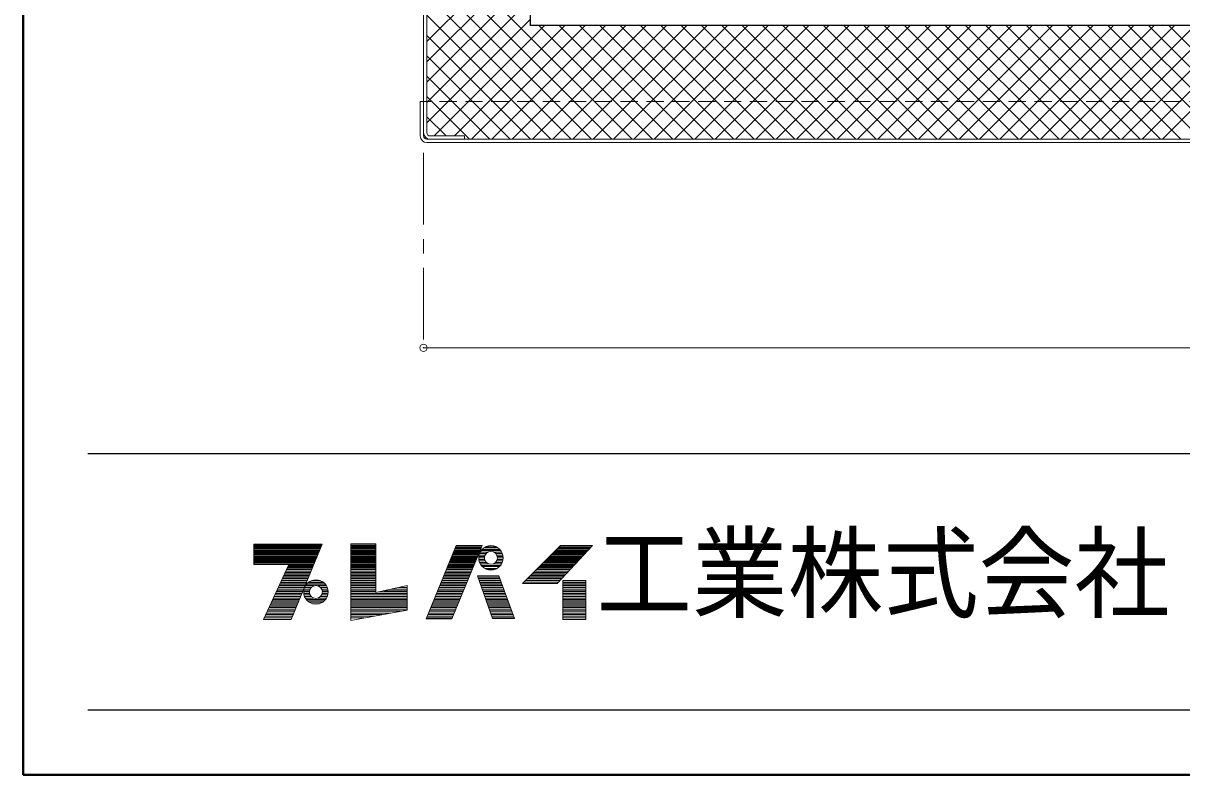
# Model space of a CAD drawing. Units: millimetres at full size, sheet at 1:7; details may follow other scales. Extents: x -1480 to 1355, y -979 to 988.
# Drawn here: x -1480 to -915, y -979 to -613 of the extents above; entities that cross this region are included whole.
import ezdxf
from ezdxf.enums import TextEntityAlignment as Align

# ---------------------------------------------------------------- set-up
doc = ezdxf.new("R2010")
doc.units = ezdxf.units.MM
doc.header["$LTSCALE"] = 7
doc.header["$PDMODE"] = 32
doc.header["$PDSIZE"] = 3.5
doc.linetypes.add('CHAIN1', pattern=[8, 5, -1, 1, -1])
doc.linetypes.add('DASHED1', pattern=[1.8, 1.2, -0.6])
doc.layers.add('0-0_ﾚｲﾔ1', color=4, linetype='Continuous', lineweight=9)
doc.styles.add('ＭＳ ゴシック', font='')
doc.styles.get('ＭＳ ゴシック').set_extended_font_data('MS Gothic')

msp = doc.modelspace()

# ---------------------------------------------------------------- linework, layer by layer
at = {"layer": '0-0_ﾚｲﾔ1', "color": 1, "lineweight": 40}
for p, q in [((-1479.745, -979.045), (-1479.745, 987.955)), ((1355.255, -979.045), (-1479.745, -979.045))]:
    msp.add_line(p, q, dxfattribs=at)
at = {"layer": '0-0_ﾚｲﾔ1', "color": 7, "lineweight": 18}
for p, q in [((-1284.745, -667.845), (-1284.745, -167.245)), ((-1283.145, -666.245), (-1283.145, -167.245)), ((-1284.745, -651.045), (-1286.345, -651.045)), ((-1286.345, -667.845), (-1286.345, -651.045)), ((-1283.145, -669.445), (-476.345, -669.445)), ((-1283.145, -671.045), (-476.345, -671.045)), ((-1281.545, -667.845), (-1264.745, -667.845)), ((-1264.745, -667.845), (-1264.745, -669.445)), ((-1367.445, -867.185), (-1334.259, -867.185)), ((-1367.445, -867.479), (-1334.38, -867.479)), ((-1367.445, -867.92), (-1334.563, -867.92)), ((-1367.445, -868.361), (-1334.745, -868.361)), ((-1367.445, -868.802), (-1334.928, -868.802)), ((-1349.217, -903.347), (-1334.076, -866.744)), ((-1320.111, -866.597), (-1320.111, -903.788)), ((-1307.91, -866.597), (-1320.111, -866.597)), ((-1320.111, -867.185), (-1307.91, -867.185)), ((-1320.111, -867.479), (-1307.91, -867.479)), ((-1320.111, -867.92), (-1307.91, -867.92)), ((-1320.111, -868.361), (-1307.91, -868.361)), ((-1320.111, -868.802), (-1307.91, -868.802)), ((-1268.808, -867.332), (-1283.508, -903.053)), ((-1271.013, -903.053), (-1256.166, -867.332)), ((-1269.413, -868.802), (-1256.777, -868.802)), ((-1269.232, -868.361), (-1256.607, -868.361)), ((-1269.05, -867.92), (-1256.411, -867.92)), ((-1268.808, -867.332), (-1256.166, -867.332)), ((-1255.349, -868.508), (-1248.458, -868.508)), ((-1254.316, -867.92), (-1249.491, -867.92)), ((-1219.563, -885.854), (-1202.364, -867.332)), ((-1219.416, -868.802), (-1203.729, -868.802)), ((-1218.975, -868.361), (-1203.32, -868.361)), ((-1218.534, -867.92), (-1202.91, -867.92)), ((-1367.445, -869.39), (-1335.171, -869.39)), ((-1335.353, -869.831), (-1367.445, -869.831)), ((-1367.445, -870.272), (-1335.536, -870.272)), ((-1367.445, -870.713), (-1335.718, -870.713)), ((-1367.445, -871.154), (-1335.9, -871.154)), ((-1367.445, -871.595), (-1336.083, -871.595)), ((-1367.445, -871.889), (-1336.205, -871.889)), ((-1367.445, -872.477), (-1336.448, -872.477)), ((-1367.445, -872.918), (-1336.63, -872.918)), ((-1367.445, -873.359), (-1336.813, -873.359)), ((-1367.445, -873.8), (-1336.995, -873.8)), ((-1367.445, -874.241), (-1337.177, -874.241)), ((-1367.445, -874.682), (-1337.36, -874.682)), ((-1320.111, -869.39), (-1307.91, -869.39)), ((-1320.111, -869.831), (-1307.91, -869.831)), ((-1320.111, -870.272), (-1307.91, -870.272)), ((-1320.111, -870.713), (-1307.91, -870.713)), ((-1320.111, -871.154), (-1307.91, -871.154)), ((-1320.111, -871.595), (-1307.91, -871.595)), ((-1320.111, -871.889), (-1307.91, -871.889)), ((-1320.111, -872.477), (-1307.91, -872.477)), ((-1320.111, -872.918), (-1307.91, -872.918)), ((-1320.111, -873.359), (-1307.91, -873.359)), ((-1320.111, -873.8), (-1307.91, -873.8)), ((-1320.111, -874.241), (-1307.91, -874.241)), ((-1320.111, -874.682), (-1307.91, -874.682)), ((-1271.833, -874.682), (-1259.221, -874.682)), ((-1271.651, -874.241), (-1259.038, -874.241)), ((-1271.454, -873.8), (-1258.855, -873.8)), ((-1271.289, -873.359), (-1258.671, -873.359)), ((-1271.107, -872.918), (-1258.488, -872.918)), ((-1270.926, -872.477), (-1258.305, -872.477)), ((-1270.684, -871.889), (-1258.06, -871.889)), ((-1270.563, -871.595), (-1257.938, -871.595)), ((-1270.381, -871.154), (-1257.755, -871.154)), ((-1270.2, -870.713), (-1257.572, -870.713)), ((-1270.018, -870.272), (-1257.388, -870.272)), ((-1269.837, -869.831), (-1257.205, -869.831)), ((-1269.655, -869.39), (-1257.022, -869.39)), ((-1257.853, -873.359), (-1255.053, -873.359)), ((-1257.824, -872.771), (-1254.998, -872.771)), ((-1257.808, -874.094), (-1254.966, -874.094)), ((-1257.704, -872.036), (-1254.762, -872.036)), ((-1257.43, -871.154), (-1254.153, -871.154)), ((-1257.157, -870.566), (-1253.36, -870.566)), ((-1256.694, -869.831), (-1247.112, -869.831)), ((-1256.2, -869.243), (-1247.607, -869.243)), ((-1246.65, -870.566), (-1250.447, -870.566)), ((-1246.377, -871.154), (-1249.654, -871.154)), ((-1246.102, -872.036), (-1249.045, -872.036)), ((-1245.999, -874.094), (-1248.84, -874.094)), ((-1245.982, -872.771), (-1248.809, -872.771)), ((-1248.753, -873.359), (-1245.953, -873.359)), ((-1225.296, -874.682), (-1209.189, -874.682)), ((-1224.855, -874.241), (-1208.78, -874.241)), ((-1224.414, -873.8), (-1208.37, -873.8)), ((-1223.973, -873.359), (-1207.961, -873.359)), ((-1223.532, -872.918), (-1207.509, -872.918)), ((-1223.091, -872.477), (-1207.142, -872.477)), ((-1222.503, -871.889), (-1206.596, -871.889)), ((-1222.209, -871.595), (-1206.323, -871.595)), ((-1221.768, -871.154), (-1205.913, -871.154)), ((-1221.327, -870.713), (-1205.504, -870.713)), ((-1220.886, -870.272), (-1205.094, -870.272)), ((-1220.445, -869.831), (-1204.685, -869.831)), ((-1220.004, -869.39), (-1204.275, -869.39)), ((-1367.445, -875.123), (-1337.542, -875.123)), ((-1367.445, -875.564), (-1337.725, -875.564)), ((-1367.445, -876.005), (-1337.907, -876.005)), ((-1350.393, -876.593), (-1367.445, -876.593)), ((-1362.741, -903.347), (-1350.393, -876.593)), ((-1352.157, -880.415), (-1339.731, -880.415)), ((-1339.488, -879.827), (-1351.886, -879.827)), ((-1339.184, -879.092), (-1351.547, -879.092)), ((-1339.002, -878.651), (-1351.343, -878.651)), ((-1338.758, -878.063), (-1351.072, -878.063)), ((-1338.576, -877.622), (-1350.868, -877.622)), ((-1338.333, -877.034), (-1350.597, -877.034)), ((-1338.15, -876.593), (-1350.393, -876.593)), ((-1320.111, -875.123), (-1307.91, -875.123)), ((-1320.111, -875.564), (-1307.91, -875.564)), ((-1320.111, -876.005), (-1307.91, -876.005)), ((-1320.111, -876.593), (-1307.91, -876.593)), ((-1320.111, -877.034), (-1307.91, -877.034)), ((-1320.111, -877.622), (-1307.91, -877.622)), ((-1320.111, -878.063), (-1307.91, -878.063)), ((-1320.111, -878.651), (-1307.91, -878.651)), ((-1320.111, -879.092), (-1307.91, -879.092)), ((-1320.111, -879.827), (-1307.91, -879.827)), ((-1320.111, -880.415), (-1307.91, -880.415)), ((-1274.192, -880.415), (-1261.604, -880.415)), ((-1273.95, -879.827), (-1261.36, -879.827)), ((-1273.648, -879.092), (-1261.054, -879.092)), ((-1273.466, -878.651), (-1260.871, -878.651)), ((-1273.224, -878.063), (-1260.626, -878.063)), ((-1273.043, -877.622), (-1260.443, -877.622)), ((-1272.801, -877.034), (-1260.199, -877.034)), ((-1272.619, -876.593), (-1260.015, -876.593)), ((-1272.377, -876.005), (-1259.771, -876.005)), ((-1272.196, -875.564), (-1259.588, -875.564)), ((-1272.014, -875.123), (-1259.404, -875.123)), ((-1257.669, -874.829), (-1254.689, -874.829)), ((-1257.43, -875.564), (-1254.153, -875.564)), ((-1257.076, -876.299), (-1253.034, -876.299)), ((-1256.583, -877.034), (-1247.224, -877.034)), ((-1256.054, -877.622), (-1247.752, -877.622)), ((-1254.892, -878.504), (-1248.915, -878.504)), ((-1253.496, -879.092), (-1250.311, -879.092)), ((-1246.73, -876.299), (-1250.772, -876.299)), ((-1246.377, -875.564), (-1249.654, -875.564)), ((-1246.138, -874.829), (-1249.117, -874.829)), ((-1231.029, -880.415), (-1214.513, -880.415)), ((-1230.441, -879.827), (-1213.967, -879.827)), ((-1229.706, -879.092), (-1213.284, -879.092)), ((-1229.265, -878.651), (-1212.875, -878.651)), ((-1228.677, -878.063), (-1212.329, -878.063)), ((-1228.236, -877.622), (-1211.919, -877.622)), ((-1227.648, -877.034), (-1211.373, -877.034)), ((-1227.207, -876.593), (-1210.964, -876.593)), ((-1226.619, -876.005), (-1210.418, -876.005)), ((-1226.178, -875.564), (-1210.008, -875.564)), ((-1225.737, -875.123), (-1209.599, -875.123)), ((-1341.92, -885.707), (-1354.6, -885.707)), ((-1354.328, -885.119), (-1341.677, -885.119)), ((-1341.373, -884.384), (-1353.989, -884.384)), ((-1341.069, -883.649), (-1353.65, -883.649)), ((-1340.826, -883.061), (-1353.378, -883.061)), ((-1353.039, -882.326), (-1340.522, -882.326)), ((-1340.279, -881.738), (-1352.768, -881.738)), ((-1340.035, -881.15), (-1352.451, -881.15)), ((-1341.314, -885.707), (-1333.012, -885.707)), ((-1340.609, -885.119), (-1333.718, -885.119)), ((-1339.212, -884.384), (-1335.114, -884.384)), ((-1320.111, -881.15), (-1307.91, -881.15)), ((-1320.111, -881.738), (-1307.91, -881.738)), ((-1320.111, -882.326), (-1307.91, -882.326)), ((-1320.111, -883.061), (-1307.91, -883.061)), ((-1320.111, -883.649), (-1307.91, -883.649)), ((-1320.111, -884.384), (-1307.91, -884.384)), ((-1320.111, -885.119), (-1307.91, -885.119)), ((-1320.111, -885.707), (-1307.91, -885.707)), ((-1276.37, -885.707), (-1263.804, -885.707)), ((-1276.128, -885.119), (-1263.559, -885.119)), ((-1275.826, -884.384), (-1263.254, -884.384)), ((-1275.523, -883.649), (-1262.948, -883.649)), ((-1275.276, -883.061), (-1262.704, -883.061)), ((-1274.982, -882.326), (-1262.398, -882.326)), ((-1274.737, -881.738), (-1262.154, -881.738)), ((-1274.495, -881.15), (-1261.91, -881.15)), ((-1258.32, -882.326), (-1248.027, -882.326)), ((-1258.065, -883.061), (-1247.756, -883.061)), ((-1257.86, -883.649), (-1247.539, -883.649)), ((-1257.605, -884.384), (-1247.268, -884.384)), ((-1257.35, -885.119), (-1246.997, -885.119)), ((-1257.145, -885.707), (-1246.78, -885.707)), ((-1240.437, -902.906), (-1248.081, -882.179)), ((-1236.468, -885.854), (-1219.563, -885.854)), ((-1235.733, -885.119), (-1218.881, -885.119)), ((-1234.998, -884.384), (-1218.198, -884.384)), ((-1234.263, -883.649), (-1217.516, -883.649)), ((-1233.675, -883.061), (-1216.97, -883.061)), ((-1232.94, -882.326), (-1216.287, -882.326)), ((-1232.352, -881.738), (-1215.741, -881.738)), ((-1231.764, -881.15), (-1215.195, -881.15)), ((-1216.917, -885.119), (-1205.745, -885.119)), ((-1216.917, -885.707), (-1205.745, -885.707)), ((-1344.231, -891.293), (-1357.155, -891.293)), ((-1343.988, -890.705), (-1356.906, -890.705)), ((-1343.684, -889.97), (-1356.567, -889.97)), ((-1356.296, -889.382), (-1343.441, -889.382)), ((-1343.137, -888.647), (-1355.957, -888.647)), ((-1342.772, -887.765), (-1355.55, -887.765)), ((-1342.468, -887.03), (-1355.21, -887.03)), ((-1342.224, -886.442), (-1354.939, -886.442)), ((-1343.113, -889.97), (-1340.313, -889.97)), ((-1343.084, -889.382), (-1340.258, -889.382)), ((-1343.068, -890.705), (-1340.226, -890.705)), ((-1342.964, -888.647), (-1340.022, -888.647)), ((-1342.964, -891.293), (-1340.022, -891.293)), ((-1342.69, -887.765), (-1339.413, -887.765)), ((-1342.336, -887.03), (-1338.294, -887.03)), ((-1341.954, -886.442), (-1332.372, -886.442)), ((-1331.99, -887.03), (-1336.032, -887.03)), ((-1331.637, -887.765), (-1334.914, -887.765)), ((-1331.362, -888.647), (-1334.305, -888.647)), ((-1331.362, -891.293), (-1334.305, -891.293)), ((-1331.259, -890.705), (-1334.1, -890.705)), ((-1331.242, -889.382), (-1334.069, -889.382)), ((-1334.013, -889.97), (-1331.213, -889.97)), ((-1320.111, -886.442), (-1307.91, -886.442)), ((-1320.111, -887.03), (-1307.91, -887.03)), ((-1320.111, -887.765), (-1307.91, -887.765)), ((-1320.111, -888.647), (-1307.91, -888.647)), ((-1320.111, -889.382), (-1307.91, -889.382)), ((-1320.111, -889.97), (-1307.91, -889.97)), ((-1320.111, -890.705), (-1292.769, -890.705)), ((-1320.111, -891.293), (-1292.769, -891.293)), ((-1292.769, -889.97), (-1306.594, -889.97)), ((-1292.769, -889.382), (-1303.96, -889.382)), ((-1292.769, -888.647), (-1300.669, -888.647)), ((-1292.769, -887.765), (-1296.719, -887.765)), ((-1278.669, -891.293), (-1266.125, -891.293)), ((-1278.427, -890.705), (-1265.881, -890.705)), ((-1278.124, -889.97), (-1265.574, -889.97)), ((-1277.882, -889.382), (-1265.331, -889.382)), ((-1277.58, -888.647), (-1265.026, -888.647)), ((-1277.217, -887.765), (-1264.659, -887.765)), ((-1276.914, -887.03), (-1264.353, -887.03)), ((-1276.672, -886.442), (-1264.109, -886.442)), ((-1256.89, -886.442), (-1246.509, -886.442)), ((-1256.685, -887.03), (-1246.292, -887.03)), ((-1256.43, -887.765), (-1246.021, -887.765)), ((-1256.124, -888.647), (-1245.696, -888.647)), ((-1255.868, -889.382), (-1245.425, -889.382)), ((-1255.664, -889.97), (-1245.208, -889.97)), ((-1255.408, -890.705), (-1244.937, -890.705)), ((-1255.204, -891.293), (-1244.72, -891.293)), ((-1216.917, -886.442), (-1205.745, -886.442)), ((-1216.917, -887.03), (-1205.745, -887.03)), ((-1216.917, -887.765), (-1205.745, -887.765)), ((-1216.917, -888.647), (-1205.745, -888.647)), ((-1216.917, -889.382), (-1205.745, -889.382)), ((-1216.917, -889.97), (-1205.745, -889.97)), ((-1216.917, -890.705), (-1205.745, -890.705)), ((-1216.917, -891.293), (-1205.745, -891.293)), ((-1346.663, -897.173), (-1359.892, -897.173)), ((-1346.359, -896.438), (-1359.552, -896.438)), ((-1346.055, -895.703), (-1359.213, -895.703)), ((-1345.751, -894.968), (-1358.874, -894.968)), ((-1345.447, -894.233), (-1358.535, -894.233)), ((-1345.204, -893.645), (-1358.263, -893.645)), ((-1344.9, -892.91), (-1357.924, -892.91)), ((-1344.596, -892.175), (-1357.585, -892.175)), ((-1342.69, -892.175), (-1339.413, -892.175)), ((-1342.336, -892.91), (-1338.294, -892.91)), ((-1341.843, -893.645), (-1332.484, -893.645)), ((-1341.314, -894.233), (-1333.012, -894.233)), ((-1340.392, -894.968), (-1333.935, -894.968)), ((-1338.756, -895.703), (-1335.571, -895.703)), ((-1331.99, -892.91), (-1336.032, -892.91)), ((-1331.637, -892.175), (-1334.914, -892.175)), ((-1320.111, -892.175), (-1292.769, -892.175)), ((-1320.111, -892.91), (-1292.769, -892.91)), ((-1320.111, -893.645), (-1292.769, -893.645)), ((-1320.111, -894.233), (-1292.769, -894.233)), ((-1320.111, -894.968), (-1292.769, -894.968)), ((-1320.111, -895.703), (-1292.769, -895.703)), ((-1320.111, -896.438), (-1292.769, -896.438)), ((-1320.111, -897.173), (-1292.769, -897.173)), ((-1281.089, -897.173), (-1268.569, -897.173)), ((-1280.786, -896.438), (-1268.264, -896.438)), ((-1280.484, -895.703), (-1267.958, -895.703)), ((-1280.181, -894.968), (-1267.653, -894.968)), ((-1279.879, -894.233), (-1267.347, -894.233)), ((-1279.637, -893.645), (-1267.103, -893.645)), ((-1279.334, -892.91), (-1266.797, -892.91)), ((-1279.032, -892.175), (-1266.492, -892.175)), ((-1254.897, -892.175), (-1244.395, -892.175)), ((-1254.642, -892.91), (-1244.124, -892.91)), ((-1254.402, -893.645), (-1243.853, -893.645)), ((-1254.182, -894.233), (-1243.636, -894.233)), ((-1253.927, -894.968), (-1243.365, -894.968)), ((-1253.671, -895.703), (-1243.094, -895.703)), ((-1253.416, -896.438), (-1242.823, -896.438)), ((-1253.161, -897.173), (-1242.552, -897.173)), ((-1216.917, -892.175), (-1205.745, -892.175)), ((-1216.917, -892.91), (-1205.745, -892.91)), ((-1216.917, -893.645), (-1205.745, -893.645)), ((-1216.917, -894.233), (-1205.745, -894.233)), ((-1216.917, -894.968), (-1205.745, -894.968)), ((-1216.917, -895.703), (-1205.745, -895.703)), ((-1216.917, -896.438), (-1205.745, -896.438)), ((-1216.917, -897.173), (-1205.745, -897.173)), ((-1348.913, -902.612), (-1362.402, -902.612)), ((-1348.548, -901.73), (-1361.995, -901.73)), ((-1348.244, -900.995), (-1361.656, -900.995)), ((-1347.94, -900.26), (-1361.316, -900.26)), ((-1347.575, -899.378), (-1360.909, -899.378)), ((-1347.271, -898.643), (-1360.57, -898.643)), ((-1346.907, -897.761), (-1360.163, -897.761)), ((-1320.111, -897.761), (-1292.769, -897.761)), ((-1320.111, -898.643), (-1292.769, -898.643)), ((-1320.111, -899.378), (-1295.986, -899.378)), ((-1320.111, -900.26), (-1300.811, -900.26)), ((-1320.111, -900.995), (-1304.832, -900.995)), ((-1320.111, -901.73), (-1308.853, -901.73)), ((-1320.111, -902.612), (-1313.678, -902.612)), ((-1283.327, -902.612), (-1270.83, -902.612)), ((-1282.964, -901.73), (-1270.463, -901.73)), ((-1282.661, -900.995), (-1270.158, -900.995)), ((-1282.359, -900.26), (-1269.852, -900.26)), ((-1281.996, -899.378), (-1269.486, -899.378)), ((-1281.693, -898.643), (-1269.18, -898.643)), ((-1281.33, -897.761), (-1268.814, -897.761)), ((-1252.956, -897.761), (-1242.335, -897.761)), ((-1252.65, -898.643), (-1242.009, -898.643)), ((-1252.344, -899.378), (-1241.738, -899.378)), ((-1252.088, -900.26), (-1241.413, -900.26)), ((-1251.832, -900.995), (-1241.142, -900.995)), ((-1251.577, -901.73), (-1240.871, -901.73)), ((-1251.27, -902.612), (-1240.546, -902.612)), ((-1251.168, -902.906), (-1240.437, -902.906)), ((-1216.917, -897.761), (-1205.745, -897.761)), ((-1216.917, -898.643), (-1205.745, -898.643)), ((-1216.917, -899.378), (-1205.745, -899.378)), ((-1216.917, -900.26), (-1205.745, -900.26)), ((-1216.917, -900.995), (-1205.745, -900.995)), ((-1216.917, -901.73), (-1205.745, -901.73)), ((-1216.917, -902.612), (-1205.745, -902.612)), ((-1362.741, -903.347), (-1349.217, -903.347)), ((-1271.013, -903.053), (-1283.508, -903.053))]:
    msp.add_line(p, q, dxfattribs=at)
at = {"layer": '0-0_ﾚｲﾔ1', "color": 5, "lineweight": 25}
for p in [(-1232.745, -167.045), (-526.745, -614.045)]:
    msp.add_line(p, (-1232.745, -614.045), dxfattribs=at)
at = {"layer": '0-0_ﾚｲﾔ1'}
for p, q in [((-1283.145, -569.367), (-1183.067, -669.445)), ((-1283.145, -621.874), (-1232.745, -571.474)), ((-1283.145, -579.266), (-1192.966, -669.445)), ((-1283.145, -631.774), (-1232.745, -581.374)), ((-1283.145, -589.166), (-1202.866, -669.445)), ((-1283.145, -641.673), (-1232.745, -591.273)), ((-1283.145, -599.065), (-1212.765, -669.445)), ((-1283.145, -651.573), (-1232.745, -601.173)), ((-1283.145, -608.965), (-1222.665, -669.445)), ((-1283.145, -661.472), (-1232.745, -611.072)), ((-1279.619, -667.845), (-1225.819, -614.045)), ((-1269.72, -667.845), (-1215.92, -614.045)), ((-1261.42, -669.445), (-1206.02, -614.045)), ((-1251.521, -669.445), (-1196.121, -614.045)), ((-1241.621, -669.445), (-1186.221, -614.045)), ((-1231.722, -669.445), (-1176.322, -614.045)), ((-1228.567, -614.045), (-1173.167, -669.445)), ((-1221.822, -669.445), (-1166.422, -614.045)), ((-1218.668, -614.045), (-1163.268, -669.445)), ((-1211.923, -669.445), (-1156.523, -614.045)), ((-1208.768, -614.045), (-1153.368, -669.445)), ((-1202.023, -669.445), (-1146.623, -614.045)), ((-1198.869, -614.045), (-1143.469, -669.445)), ((-1192.124, -669.445), (-1136.724, -614.045)), ((-1188.969, -614.045), (-1133.569, -669.445)), ((-1182.224, -669.445), (-1126.824, -614.045)), ((-1179.07, -614.045), (-1123.67, -669.445)), ((-1172.325, -669.445), (-1116.925, -614.045)), ((-1169.17, -614.045), (-1113.77, -669.445)), ((-1162.425, -669.445), (-1107.025, -614.045)), ((-1159.271, -614.045), (-1103.871, -669.445)), ((-1152.526, -669.445), (-1097.126, -614.045)), ((-1149.371, -614.045), (-1093.971, -669.445)), ((-1142.626, -669.445), (-1087.226, -614.045)), ((-1139.472, -614.045), (-1084.072, -669.445)), ((-1132.727, -669.445), (-1077.327, -614.045)), ((-1129.572, -614.045), (-1074.172, -669.445)), ((-1122.827, -669.445), (-1067.427, -614.045)), ((-1119.673, -614.045), (-1064.273, -669.445)), ((-1112.928, -669.445), (-1057.528, -614.045)), ((-1109.773, -614.045), (-1054.373, -669.445)), ((-1103.028, -669.445), (-1047.628, -614.045)), ((-1099.874, -614.045), (-1044.474, -669.445)), ((-1093.129, -669.445), (-1037.729, -614.045)), ((-1089.974, -614.045), (-1034.574, -669.445)), ((-1083.229, -669.445), (-1027.829, -614.045)), ((-1080.075, -614.045), (-1024.675, -669.445)), ((-1073.33, -669.445), (-1017.93, -614.045)), ((-1070.175, -614.045), (-1014.775, -669.445)), ((-1063.43, -669.445), (-1008.03, -614.045)), ((-1060.276, -614.045), (-1004.876, -669.445)), ((-1053.531, -669.445), (-998.131, -614.045)), ((-1050.376, -614.045), (-994.976, -669.445)), ((-1043.631, -669.445), (-988.231, -614.045)), ((-1040.477, -614.045), (-985.077, -669.445)), ((-1033.732, -669.445), (-978.332, -614.045)), ((-1030.577, -614.045), (-975.177, -669.445)), ((-1023.832, -669.445), (-968.432, -614.045)), ((-1020.678, -614.045), (-965.278, -669.445)), ((-1013.933, -669.445), (-958.533, -614.045)), ((-1010.778, -614.045), (-955.378, -669.445)), ((-1004.033, -669.445), (-948.633, -614.045)), ((-1000.879, -614.045), (-945.479, -669.445)), ((-994.134, -669.445), (-938.734, -614.045)), ((-990.979, -614.045), (-935.579, -669.445)), ((-984.234, -669.445), (-928.834, -614.045)), ((-981.08, -614.045), (-925.68, -669.445)), ((-974.335, -669.445), (-918.935, -614.045)), ((-971.18, -614.045), (-915.78, -669.445)), ((-964.435, -669.445), (-909.035, -614.045)), ((-961.281, -614.045), (-905.881, -669.445)), ((-954.536, -669.445), (-899.136, -614.045)), ((-951.381, -614.045), (-895.981, -669.445)), ((-944.636, -669.445), (-889.236, -614.045)), ((-941.482, -614.045), (-886.082, -669.445)), ((-934.737, -669.445), (-879.337, -614.045)), ((-931.582, -614.045), (-876.182, -669.445)), ((-924.837, -669.445), (-869.437, -614.045)), ((-921.683, -614.045), (-866.283, -669.445)), ((-1283.145, -618.864), (-1232.564, -669.445)), ((-1283.145, -628.764), (-1242.464, -669.445)), ((-1283.145, -638.663), (-1252.363, -669.445)), ((-1283.145, -648.563), (-1262.263, -669.445)), ((-1283.145, -658.462), (-1273.762, -667.845)), ((-474.745, -771.045), (-1284.745, -771.045))]:
    msp.add_line(p, q, dxfattribs=at)
at = {"layer": '0-0_ﾚｲﾔ1', "linetype": 'DASHED1'}
msp.add_line((-474.745, -651.045), (-1284.745, -651.045), dxfattribs=at)
at = {"layer": '0-0_ﾚｲﾔ1', "linetype": 'CHAIN1'}
msp.add_line((-1284.745, -676.045), (-1284.745, -771.045), dxfattribs=at)
at = {"layer": '0-0_ﾚｲﾔ1', "color": 6, "lineweight": 25}
for p, q in [((-1448.245, -822.545), (1323.755, -822.545)), ((1323.755, -947.545), (-1448.245, -947.545))]:
    msp.add_line(p, q, dxfattribs=at)
at = {"layer": '0-0_ﾚｲﾔ1', "color": 7, "lineweight": 18}
for points in [[(-1367.445, -876.593), (-1367.445, -866.744), (-1334.076, -866.744)], [(-1320.111, -903.788), (-1292.769, -898.79), (-1292.769, -886.883), (-1307.91, -890.264), (-1307.91, -866.597)], [(-1236.468, -885.854), (-1217.946, -867.332), (-1202.364, -867.332)], [(-1251.168, -902.906), (-1258.371, -882.179), (-1248.081, -882.179)]]:
    msp.add_lwpolyline(points, dxfattribs=at)
msp.add_lwpolyline([(-1216.917, -884.384), (-1216.917, -903.347), (-1205.745, -903.347), (-1205.745, -884.384)], close=True, dxfattribs=at)
for centre, radius in [((-1251.903, -873.359), 5.95), ((-1251.903, -873.359), 3.15), ((-1337.163, -889.97), 5.95), ((-1337.163, -889.97), 3.15)]:
    msp.add_circle(centre, radius, dxfattribs=at)
for centre, radius in [((-1283.145, -667.845), 3.2), ((-1281.545, -666.245), 3.2), ((-1283.145, -667.845), 1.6), ((-1281.545, -666.245), 1.6)]:
    msp.add_arc(centre, radius, 180, 270, dxfattribs=at)
at = {"layer": '0-0_ﾚｲﾔ1'}
msp.add_point((-1284.745, -771.045), dxfattribs=at)

# ---------------------------------------------------------------- texts
at = {"layer": '0-0_ﾚｲﾔ1', "color": 7, "style": 'ＭＳ ゴシック', "width": 0.95}
msp.add_text('工業株式会社', height=35.92, dxfattribs=at).set_placement((-1200.495, -909.545), align=Align.BOTTOM_LEFT)

doc.saveas('drawing.dxf')
